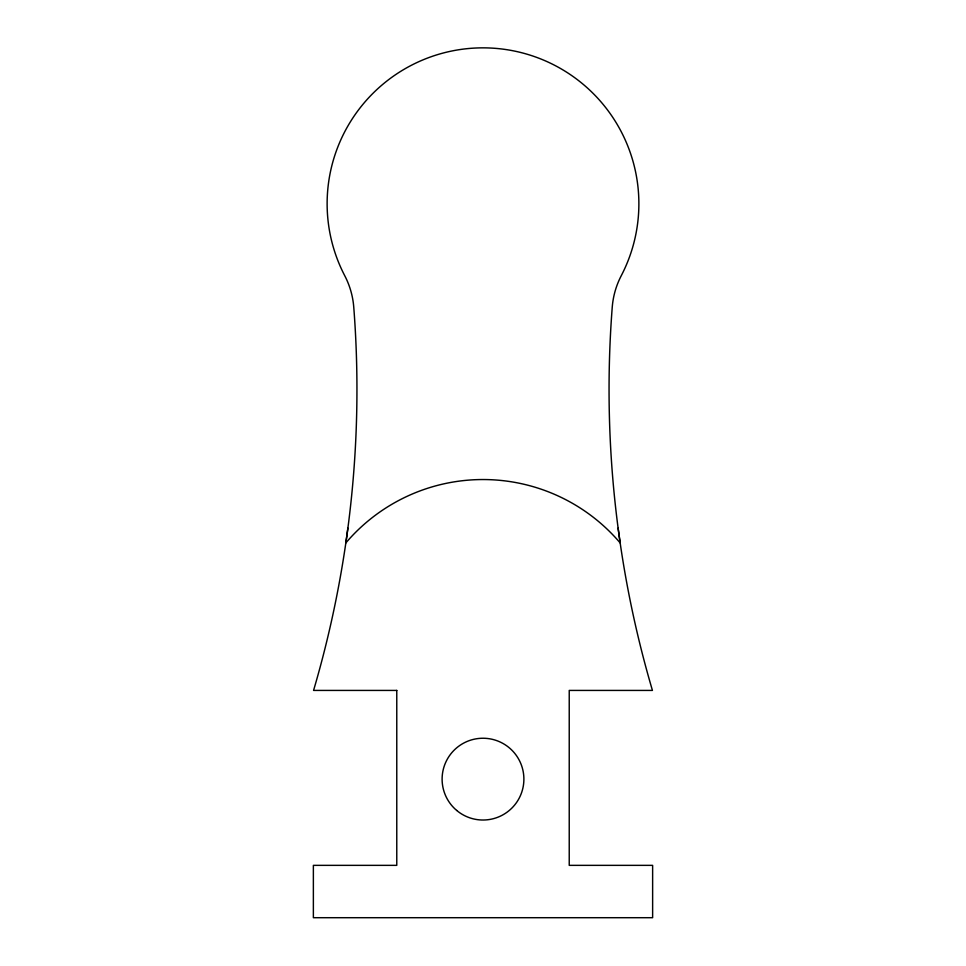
<?xml version="1.0" encoding="UTF-8"?>
<svg xmlns="http://www.w3.org/2000/svg" width="966" height="966" viewBox="0 0 966 966"><rect width="100%" height="100%" fill="white"/><g stroke="black" fill="none" stroke-linecap="round" stroke-linejoin="round"><path stroke-width="1.45" d="M347.893 528.136L345.84 542.916A180.111 180.111 0 0 1 620.16 542.916L618.107 528.136M396.772 690.424L313.564 690.424A1065.57 1065.57 0 0 0 353.761 307.2A81.784 81.784 0 0 0 344.753 275.733A155.876 155.876 0 0 1 483 47.853A155.876 155.876 0 0 1 621.247 275.733A81.784 81.784 0 0 0 612.239 307.2A1065.57 1065.57 0 0 0 652.436 690.424L569.228 690.424L569.228 865.355L652.63 865.355L652.63 917.7L313.37 917.7L313.37 865.355L396.772 865.355L396.772 690.424M456.713 810.462A40.898 40.898 0 0 0 523.27 786.239A40.898 40.898 0 0 0 469.017 740.705A40.898 40.898 0 0 0 456.713 810.462"/></g></svg>
